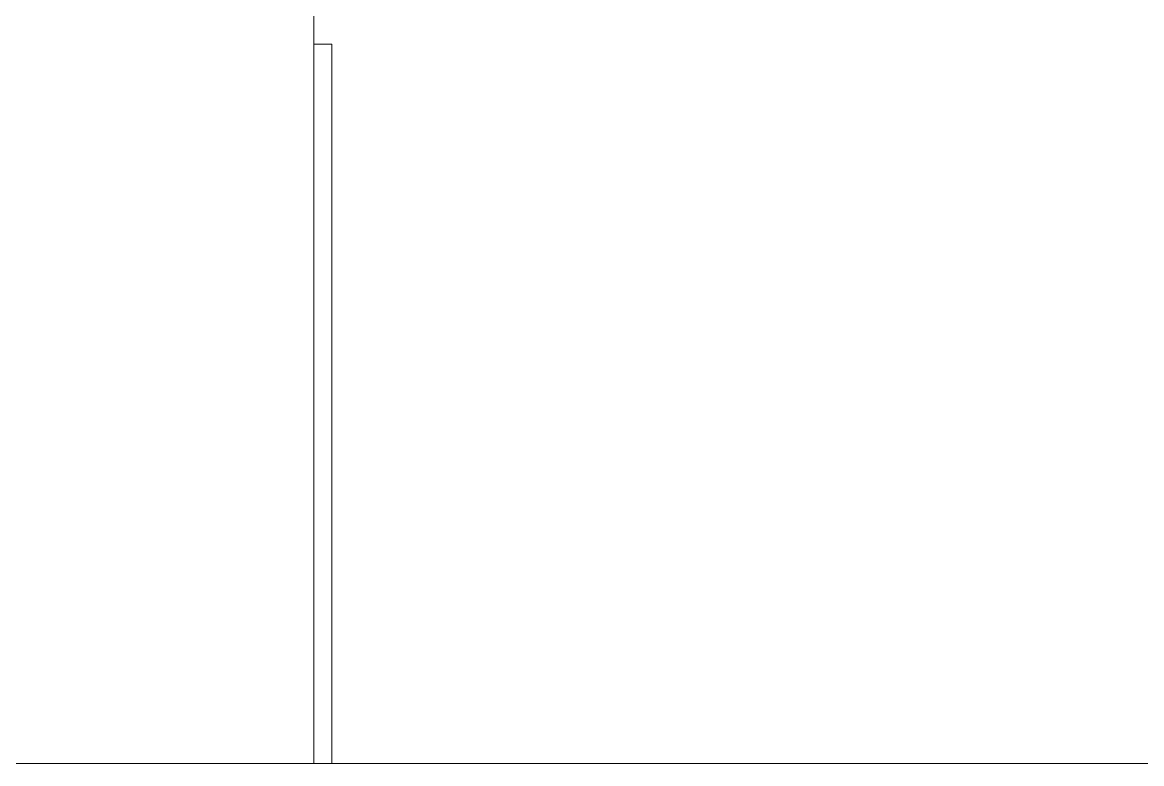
# Model space of a CAD drawing. Header units: millimetres. Extents: x -515342 to 330399, y -224905 to 507333.
# Drawn here: x 261185 to 263660, y 92461 to 94100 of the extents above; entities that cross this region are included whole.
import ezdxf

# ---------------------------------------------------------------- set-up
doc = ezdxf.new("R2010")
doc.units = ezdxf.units.MM
doc.layers.get('0').update_dxf_attribs({"lineweight": 0})
for name, color, linetype, lineweight in [('Витраж', 7, 'Continuous', 0), ('Ограждение', 7, 'Continuous', 0), ('Стены внутренние', 7, 'Continuous', 0)]:
    doc.layers.add(name, color=color, linetype=linetype, lineweight=lineweight)

# ---------------------------------------------------------------- blocks, each defined once
blk = doc.blocks.new('Прямоугольный импост - АР_Откос_Металлический_50х330 Коричневый Правый-9899914-О_АР_П_Разрез 2-2')
at = {"layer": 'Витраж'}
for p, q in [((470, 6020), (510, 6020)), ((510, 6020), (510, 4430))]:
    blk.add_line(p, q, dxfattribs=at)
blk = doc.blocks.new('СД_Люблино_Фасады_rvt-2-О_АР_П_Разрез 2-2')
at = {"layer": 'Стены внутренние'}
blk.add_line((470, 4430), (470, 13287.5), dxfattribs=at)
at = {"layer": 'Витраж', "lineweight": 9}
blk.add_blockref('Прямоугольный импост - АР_Откос_Металлический_50х330 Коричневый Правый-9899914-О_АР_П_Разрез 2-2', (0, 0), dxfattribs=at)
blk = doc.blocks.new('Ограждение - Ограждение-9890180-О_АР_П_Разрез 2-2')
at = {"layer": 'Ограждение'}
blk.add_line((-2264.9, 4430), (8370, 4430), dxfattribs=at)

msp = doc.modelspace()

# ---------------------------------------------------------------- block references
msp.add_blockref('СД_Люблино_Фасады_rvt-2-О_АР_П_Разрез 2-2', (261359.7107, 88031.3929))
at = {"layer": 'Ограждение'}
msp.add_blockref('Ограждение - Ограждение-9890180-О_АР_П_Разрез 2-2', (261359.7107, 88031.3929), dxfattribs=at)

doc.saveas('drawing.dxf')
